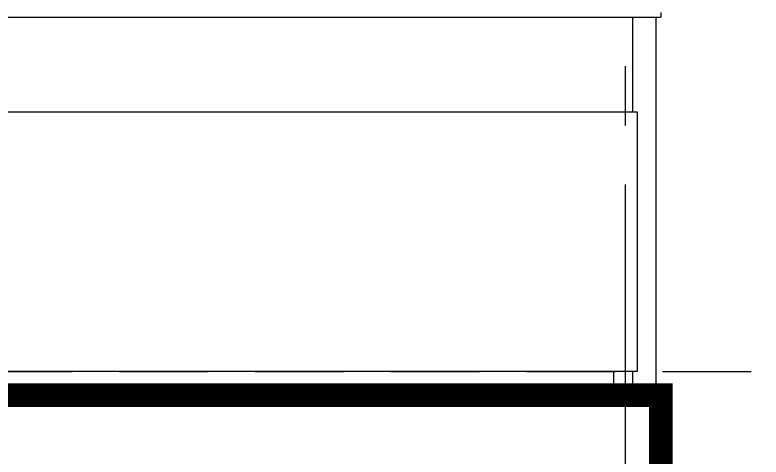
# Model space of a CAD drawing. Header units: metres. Extents: x -58 to 722, y -1100 to 345.
# Drawn here: x 240.621 to 242.201, y -482.152 to -481.217 of the extents above; entities that cross this region are included whole.
import ezdxf

# ---------------------------------------------------------------- set-up
doc = ezdxf.new("R2010")
doc.units = ezdxf.units.M
doc.header["$MEASUREMENT"] = 0
for name, pattern in [('CENTER2', [1.125, 0.75, -0.125, 0.125, -0.125]), ('CENTERX2', [4, 2.5, -0.5, 0.5, -0.5]), ('HIDDEN2', [0.1875, 0.125, -0.0625])]:
    doc.linetypes.add(name, pattern=pattern)
for name, color, linetype in [('FSR_ARQ_007PROYECCIONES', 200, 'HIDDEN2'), ('FSR_ARQ_016EJES', 135, 'CENTER2'), ('FSR_ARQ_028JARDINERAS', 133, 'Continuous'), ('FSR_ARQ_29PERFILES ACERO', 143, 'Continuous')]:
    doc.layers.add(name, color=color, linetype=linetype)
doc.layers.add('muro bajo', color=33, linetype='Continuous', lineweight=9)

msp = doc.modelspace()

# ---------------------------------------------------------------- linework, layer by layer
at = {"layer": 'FSR_ARQ_007PROYECCIONES', "ltscale": 1.5}
msp.add_line((231.93, -481.9714), (248.2949, -481.9714), dxfattribs=at)
at = {"layer": 'FSR_ARQ_016EJES', "linetype": 'CENTERX2', "ltscale": 0.25}
msp.add_line((241.9136, -474.5754), (241.9136, -485.6001), dxfattribs=at)
at = {"layer": 'FSR_ARQ_028JARDINERAS', "ltscale": 0.005}
for points in [[(240.5386, -481.9714), (240.5386, -481.4214), (241.9386, -481.4214), (241.9386, -481.9714), (240.5386, -481.9714)], [(241.8886, -481.9714), (241.8886, -481.9714), (241.8886, -482.0214)]]:
    msp.add_lwpolyline(points, dxfattribs=at)
at = {"layer": 'FSR_ARQ_29PERFILES ACERO', "ltscale": 0.005}
for points in [[(236.7386, -481.2214), (241.9886, -481.2214)], [(241.9286, -481.2214), (241.9286, -481.4214)], [(241.9786, -481.2214), (241.9786, -482.0214)], [(241.9886, -481.2114), (241.9886, -481.2214)], [(241.9286, -481.9714), (241.9286, -482.0214)]]:
    msp.add_lwpolyline(points, dxfattribs=at)
at = {"layer": 'muro bajo', "ltscale": 0.005, "const_width": 0.05}
msp.add_lwpolyline([(241.9886, -482.2714), (241.9886, -482.0214), (236.7386, -482.0214), (236.7386, -479.3714), (241.9886, -479.3714), (241.9886, -479.1214), (236.4386, -479.1214)], dxfattribs=at)

doc.saveas('drawing.dxf')
